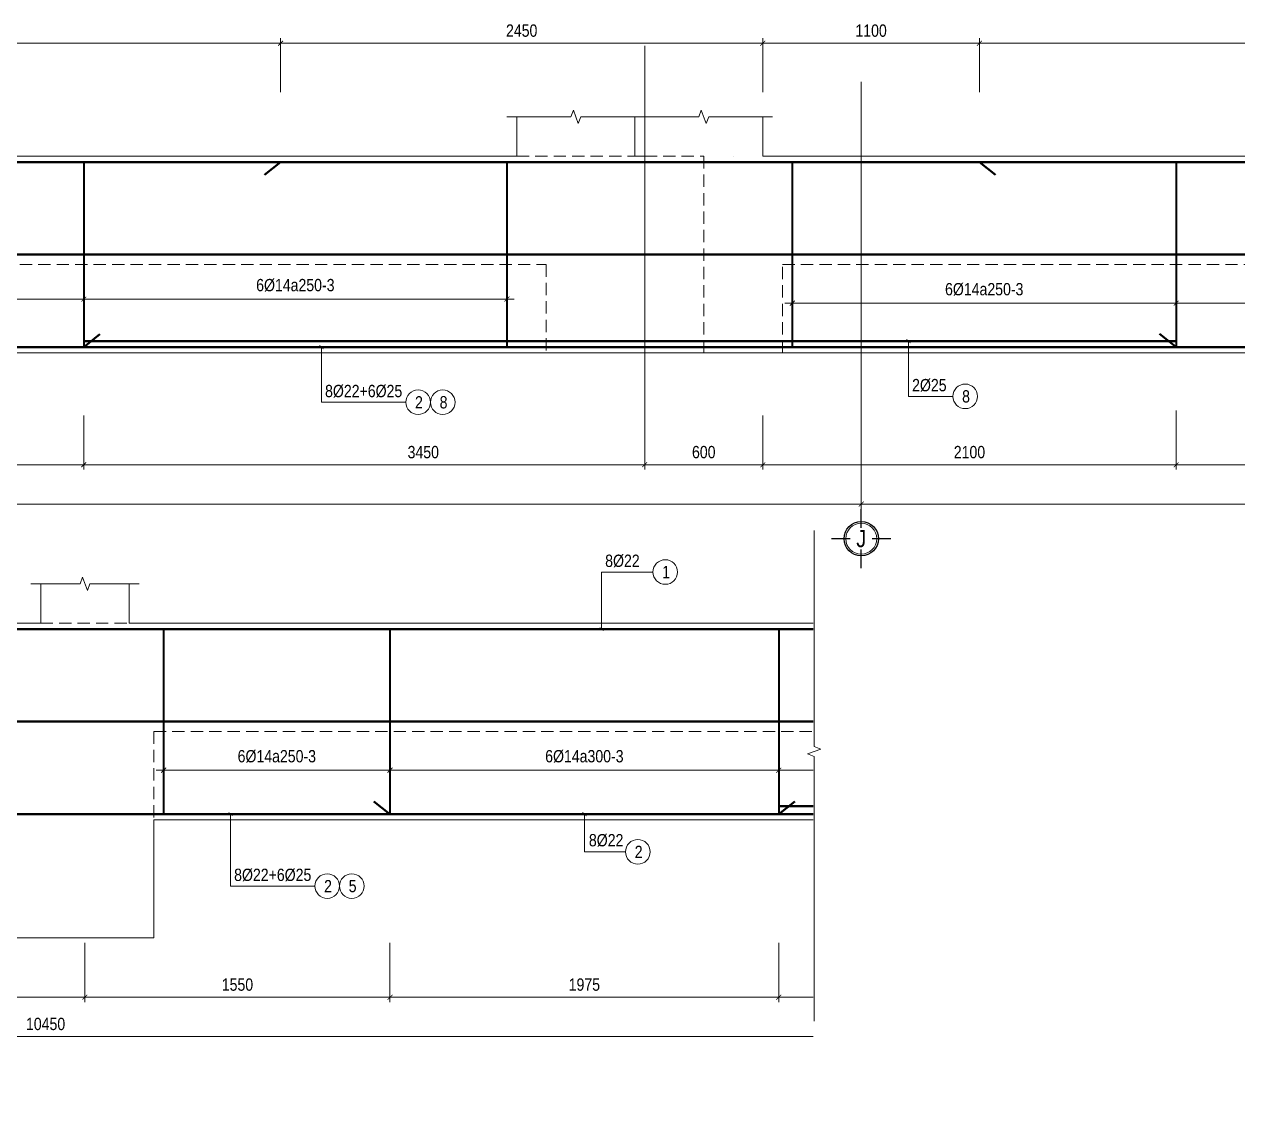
# Model space of a CAD drawing. Header units: millimetres. Extents: x 3014920 to 3563667, y -1638653 to -1356471.
# Drawn here: x 3199404 to 3205569, y -1594873 to -1589406 of the extents above; entities that cross this region are included whole.
import ezdxf
from ezdxf.enums import TextEntityAlignment as Align
from ezdxf.xclip import XClip

# ---------------------------------------------------------------- set-up
doc = ezdxf.new("R2010")
doc.units = ezdxf.units.MM
doc.header["$MEASUREMENT"] = 0
doc.header["$XCLIPFRAME"] = 0
doc.header["$PDMODE"] = 2
for name, pattern in [('6 TANG DIEN HINH 14-15$0$ACAD_ISO10W100', [18, 12, -3, 0, -3]), ('ACAD_ISO04W100', [30, 24, -3, 0, -3]), ('HIDDEN', [0.375, 0.25, -0.125])]:
    doc.linetypes.add(name, pattern=pattern)
doc.layers.get('0').update_dxf_attribs({"lineweight": 9})
doc.layers.get('Defpoints').update_dxf_attribs({"color": 10, "lineweight": 0})
for name, color, linetype, lineweight in [('2', 2, 'Continuous', 20), ('CDAI', 21, 'Continuous', 40), ('CTHEP', 50, 'Continuous', 50), ('DBAO', 90, 'Continuous', 13), ('DGIONG', 130, 'Continuous', 13), ('KTH', 154, 'Continuous', 9), ('Net khuat', 8, 'HIDDEN', 13), ('TEXT', 7, 'Continuous', 15), ('TRUC', 251, 'ACAD_ISO04W100', 9)]:
    doc.layers.add(name, color=color, linetype=linetype, lineweight=lineweight)
doc.layers.add('8', color=8, linetype='Continuous')
doc.styles.add('HELVECONDENSE', font='VHELVCN_0.TTF')
doc.styles.add('Star-HelCon', font='VHELVCN_0.TTF')
doc.styles.add('TTP-HelCon', font='VHELVCN_0.TTF')
doc.styles.add('VNI-HELVE-CONDENSE', font='VHELVCN_0.TTF')
doc.dimstyles.new('kc-25', dxfattribs={"dimtxt": 62.5, "dimasz": 20, "dimexe": 20, "dimexo": 50, "dimgap": 25, "dimtad": 3, "dimdec": 0, "dimzin": 0, "dimdsep": 46, "dimtxsty": 'VNI-HELVE-CONDENSE', "dimblk": 'DIM', "dimcen": 2.5, "dimclrd": 256, "dimclre": 154, "dimclrt": 7, "dimaunit": 1, "dimadec": 0, "dimazin": 0, "dimtfac": 1, "dimtdec": 0, "dimtix": 1, "dimtmove": 0, "dimatfit": 3, "dimldrblk": 'DOT', "dimfxl": 1, "dimtolj": 1, "dimtzin": 0, "dimarcsym": 0})
doc.dimstyles.new('TTP-25', dxfattribs={"dimscale": 25, "dimtxt": 2.5, "dimasz": 1, "dimexe": 1, "dimexo": 1, "dimgap": 0.09, "dimtad": 0, "dimdec": 4, "dimrnd": 1, "dimzin": 9, "dimdsep": 46, "dimtxsty": 'TTP-HelCon', "dimblk": 'ARCHTICK', "dimcen": 0.09, "dimdle": 1.5, "dimclrd": 256, "dimclre": 256, "dimclrt": 7, "dimadec": 0, "dimazin": 0, "dimtfac": 1, "dimtdec": 4, "dimtmove": 0, "dimatfit": 3, "dimldrblk": 'ARCHTICK', "dimfxl": 1, "dimtvp": 1, "dimtolj": 1, "dimtzin": 0, "dimarcsym": 0})

# ---------------------------------------------------------------- blocks, each defined once
blk = doc.blocks.new('_ArchTick')
at = {"color": 0, "linetype": 'ByBlock', "const_width": 0.15}
blk.add_lwpolyline([(-0.5, -0.5), (0.5, 0.5)], dxfattribs=at)
blk = doc.blocks.new('*D889')
at = {"layer": 'Defpoints', "color": 0, "transparency": 16777216}
for p in [(18725, 747.2), (16275, 473.2), (18725, 473.2)]:
    blk.add_point(p, dxfattribs=at)
at = {"layer": 'KTH', "lineweight": -2, "transparency": 16777216}
for p, q in [((16237.5, 747.2), (18762.5, 747.2)), ((16275, 498.2), (16275, 772.2)), ((18725, 498.2), (18725, 772.2))]:
    blk.add_line(p, q, dxfattribs=at)
at = {"layer": 'KTH', "lineweight": -2, "transparency": 16777216, "xscale": 25, "yscale": 25, "zscale": 25, "rotation": 180}
blk.add_blockref('_ArchTick', (16275, 747.2), dxfattribs=at)
at = {"layer": 'KTH', "lineweight": -2, "transparency": 16777216, "xscale": 25, "yscale": 25, "zscale": 25}
blk.add_blockref('_ArchTick', (18725, 747.2), dxfattribs=at)
at = {"layer": 'KTH', "color": 7, "transparency": 16777216, "insert": (17500, 811), "char_height": 62.5, "attachment_point": 5, "style": 'TTP-HelCon'}
blk.add_mtext('\\A1;2450', dxfattribs=at)
blk = doc.blocks.new('*D890')
at = {"layer": 'Defpoints', "color": 0, "transparency": 16777216}
for p in [(15275, -376.8), (17425, -376.8), (15275, -553.3)]:
    blk.add_point(p, dxfattribs=at)
at = {"layer": 'KTH', "lineweight": -2, "transparency": 16777216}
for p, q in [((15275, -401.8), (15275, -578.3)), ((17425, -401.8), (17425, -578.3)), ((17462.5, -553.3), (15237.5, -553.3))]:
    blk.add_line(p, q, dxfattribs=at)
at = {"layer": 'KTH', "lineweight": -2, "transparency": 16777216, "xscale": 25, "yscale": 25, "zscale": 25, "rotation": 180}
blk.add_blockref('_ArchTick', (15275, -553.3), dxfattribs=at)
at = {"layer": 'KTH', "lineweight": -2, "transparency": 16777216, "xscale": 25, "yscale": 25, "zscale": 25}
blk.add_blockref('_ArchTick', (17425, -553.3), dxfattribs=at)
at = {"layer": 'KTH', "color": 7, "transparency": 16777216, "insert": (16350, -483.3), "char_height": 62.5, "attachment_point": 5, "style": 'TTP-HelCon'}
blk.add_mtext('\\A1;6Þ14a250-3', dxfattribs=at)
blk = doc.blocks.new('*D891')
at = {"layer": 'Defpoints', "color": 0, "transparency": 16777216}
for p in [(15275, -1119.2), (18725, -1119.2), (15275, -1395.2)]:
    blk.add_point(p, dxfattribs=at)
at = {"layer": 'KTH', "lineweight": -2, "transparency": 16777216}
for p, q in [((15275, -1144.2), (15275, -1420.2)), ((18725, -1144.2), (18725, -1420.2)), ((18762.5, -1395.2), (15237.5, -1395.2))]:
    blk.add_line(p, q, dxfattribs=at)
at = {"layer": 'KTH', "lineweight": -2, "transparency": 16777216, "xscale": 25, "yscale": 25, "zscale": 25, "rotation": 180}
blk.add_blockref('_ArchTick', (15275, -1395.2), dxfattribs=at)
at = {"layer": 'KTH', "lineweight": -2, "transparency": 16777216, "xscale": 25, "yscale": 25, "zscale": 25}
blk.add_blockref('_ArchTick', (18725, -1395.2), dxfattribs=at)
at = {"layer": 'KTH', "color": 7, "transparency": 16777216, "insert": (17000, -1331.4), "char_height": 62.5, "attachment_point": 5, "style": 'TTP-HelCon'}
blk.add_mtext('\\A1;3450', dxfattribs=at)
blk = doc.blocks.new('*D894')
at = {"layer": 'Defpoints', "color": 0, "transparency": 16777216}
for p in [(12275, -376.8), (15275, -376.8), (15275, -553.3)]:
    blk.add_point(p, dxfattribs=at)
at = {"layer": 'KTH', "lineweight": -2, "transparency": 16777216}
for p, q in [((12275, -401.8), (12275, -578.3)), ((15275, -401.8), (15275, -578.3)), ((12237.5, -553.3), (15312.5, -553.3))]:
    blk.add_line(p, q, dxfattribs=at)
at = {"layer": 'KTH', "lineweight": -2, "transparency": 16777216, "xscale": 25, "yscale": 25, "zscale": 25, "rotation": 180}
blk.add_blockref('_ArchTick', (12275, -553.3), dxfattribs=at)
at = {"layer": 'KTH', "lineweight": -2, "transparency": 16777216, "xscale": 25, "yscale": 25, "zscale": 25}
blk.add_blockref('_ArchTick', (15275, -553.3), dxfattribs=at)
at = {"layer": 'KTH', "color": 7, "transparency": 16777216, "insert": (13775, -483.3), "char_height": 62.5, "attachment_point": 5, "style": 'TTP-HelCon'}
blk.add_mtext('\\A1;6Þ14a300-3', dxfattribs=at)
blk = doc.blocks.new('*D896')
at = {"layer": 'Defpoints', "color": 0, "transparency": 16777216}
for p in [(11275.5, 747.2), (11275.5, 473.2), (16275, 473.2)]:
    blk.add_point(p, dxfattribs=at)
at = {"layer": 'KTH', "lineweight": -2, "transparency": 16777216}
for p, q in [((16312.5, 747.2), (11238, 747.2)), ((11275.5, 498.2), (11275.5, 772.2)), ((16275, 498.2), (16275, 772.2))]:
    blk.add_line(p, q, dxfattribs=at)
at = {"layer": 'KTH', "lineweight": -2, "transparency": 16777216, "xscale": 25, "yscale": 25, "zscale": 25, "rotation": 180}
blk.add_blockref('_ArchTick', (11275.5, 747.2), dxfattribs=at)
at = {"layer": 'KTH', "lineweight": -2, "transparency": 16777216, "xscale": 25, "yscale": 25, "zscale": 25}
blk.add_blockref('_ArchTick', (16275, 747.2), dxfattribs=at)
at = {"layer": 'KTH', "color": 7, "transparency": 16777216, "insert": (13775.2, 811), "char_height": 62.5, "attachment_point": 5, "style": 'TTP-HelCon'}
blk.add_mtext('\\A1;5000', dxfattribs=at)
blk = doc.blocks.new('*D898')
at = {"layer": 'Defpoints', "color": 0, "transparency": 16777216}
for p in [(12275, -1170.2), (15275, -1170.2), (15275, -1395.2)]:
    blk.add_point(p, dxfattribs=at)
at = {"layer": 'KTH', "lineweight": -2, "transparency": 16777216}
for p, q in [((12275, -1195.2), (12275, -1420.2)), ((15275, -1195.2), (15275, -1420.2)), ((12237.5, -1395.2), (15312.5, -1395.2))]:
    blk.add_line(p, q, dxfattribs=at)
at = {"layer": 'KTH', "lineweight": -2, "transparency": 16777216, "xscale": 25, "yscale": 25, "zscale": 25, "rotation": 180}
blk.add_blockref('_ArchTick', (12275, -1395.2), dxfattribs=at)
at = {"layer": 'KTH', "lineweight": -2, "transparency": 16777216, "xscale": 25, "yscale": 25, "zscale": 25}
blk.add_blockref('_ArchTick', (15275, -1395.2), dxfattribs=at)
at = {"layer": 'KTH', "color": 7, "transparency": 16777216, "insert": (13775, -1331.4), "char_height": 62.5, "attachment_point": 5, "style": 'TTP-HelCon'}
blk.add_mtext('\\A1;3000', dxfattribs=at)
blk = doc.blocks.new('*D904')
at = {"layer": 'Defpoints', "color": 0, "transparency": 16777216}
for p in [(9725, -1170.2), (19225, -1170.2), (19225, -1595.2)]:
    blk.add_point(p, dxfattribs=at)
at = {"layer": 'KTH', "lineweight": -2, "transparency": 16777216}
for p, q in [((9725, -1195.2), (9725, -1620.2)), ((19225, -1195.2), (19225, -1620.2)), ((9687.5, -1595.2), (19262.5, -1595.2))]:
    blk.add_line(p, q, dxfattribs=at)
at = {"layer": 'KTH', "lineweight": -2, "transparency": 16777216, "xscale": 25, "yscale": 25, "zscale": 25, "rotation": 180}
blk.add_blockref('_ArchTick', (9725, -1595.2), dxfattribs=at)
at = {"layer": 'KTH', "lineweight": -2, "transparency": 16777216, "xscale": 25, "yscale": 25, "zscale": 25}
blk.add_blockref('_ArchTick', (19225, -1595.2), dxfattribs=at)
at = {"layer": 'KTH', "color": 7, "transparency": 16777216, "insert": (14475, -1531.3), "char_height": 62.5, "attachment_point": 5, "style": 'TTP-HelCon'}
blk.add_mtext('\\A1;9500', dxfattribs=at)
blk = doc.blocks.new('DIM')
h = blk.add_hatch(color=1)
h.paths.add_polyline_path([(0.49, 0.29, 1), (0.29, 0.49), (-0.19, 0), (0.19, 0)])
h.paths.add_polyline_path([(0.19, 0), (-0.19, 0), (-0.49, -0.29, 1), (-0.29, -0.49)])
at = {"color": 9}
for p, q in [((-0.19, 0), (-1.5, 0)), ((0.19, 0), (1.5, 0))]:
    blk.add_line(p, q, dxfattribs=at)
at = {"color": 1}
for p, q in [((-0.49, -0.29), (0.29, 0.49)), ((-0.29, -0.49), (0.49, 0.29)), ((-0.19, 0), (0.19, 0))]:
    blk.add_line(p, q, dxfattribs=at)
blk.add_arc((-0.39, -0.39), 0.138, 135, 315, dxfattribs=at)
blk = doc.blocks.new('*D871')
at = {"layer": 'Defpoints', "color": 0, "transparency": 16777216}
for p in [(19225, -1170.2), (25425, -1215.2), (19225, -1595.2)]:
    blk.add_point(p, dxfattribs=at)
at = {"layer": 'KTH', "lineweight": -2, "transparency": 16777216}
for p, q in [((19225, -1195.2), (19225, -1620.2)), ((25425, -1240.2), (25425, -1620.2)), ((25462.5, -1595.2), (19187.5, -1595.2))]:
    blk.add_line(p, q, dxfattribs=at)
at = {"layer": 'KTH', "lineweight": -2, "transparency": 16777216, "xscale": 25, "yscale": 25, "zscale": 25, "rotation": 180}
blk.add_blockref('_ArchTick', (19225, -1595.2), dxfattribs=at)
at = {"layer": 'KTH', "lineweight": -2, "transparency": 16777216, "xscale": 25, "yscale": 25, "zscale": 25}
blk.add_blockref('_ArchTick', (25425, -1595.2), dxfattribs=at)
at = {"layer": 'KTH', "color": 7, "transparency": 16777216, "insert": (22325, -1531.3), "char_height": 62.5, "attachment_point": 5, "style": 'TTP-HelCon'}
blk.add_mtext('\\A1;6200', dxfattribs=at)
blk = doc.blocks.new('*D872')
at = {"layer": 'Defpoints', "color": 0, "transparency": 16777216}
for p in [(18875, -376.8), (20825, -376.8), (20825, -574)]:
    blk.add_point(p, dxfattribs=at)
at = {"layer": 'KTH', "lineweight": -2, "transparency": 16777216}
for p, q in [((18875, -401.8), (18875, -599)), ((20825, -401.8), (20825, -599)), ((18837.5, -574), (20862.5, -574))]:
    blk.add_line(p, q, dxfattribs=at)
at = {"layer": 'KTH', "lineweight": -2, "transparency": 16777216, "xscale": 25, "yscale": 25, "zscale": 25, "rotation": 180}
blk.add_blockref('_ArchTick', (18875, -574), dxfattribs=at)
at = {"layer": 'KTH', "lineweight": -2, "transparency": 16777216, "xscale": 25, "yscale": 25, "zscale": 25}
blk.add_blockref('_ArchTick', (20825, -574), dxfattribs=at)
at = {"layer": 'KTH', "color": 7, "transparency": 16777216, "insert": (19850, -504), "char_height": 62.5, "attachment_point": 5, "style": 'TTP-HelCon'}
blk.add_mtext('\\A1;6Þ14a250-3', dxfattribs=at)
blk = doc.blocks.new('*D873')
at = {"layer": 'Defpoints', "color": 0, "transparency": 16777216}
for p in [(20825, -376.8), (23325, -376.8), (23325, -574)]:
    blk.add_point(p, dxfattribs=at)
at = {"layer": 'KTH', "lineweight": -2, "transparency": 16777216}
for p, q in [((20825, -401.8), (20825, -599)), ((23325, -401.8), (23325, -599)), ((20787.5, -574), (23362.5, -574))]:
    blk.add_line(p, q, dxfattribs=at)
at = {"layer": 'KTH', "lineweight": -2, "transparency": 16777216, "xscale": 25, "yscale": 25, "zscale": 25, "rotation": 180}
blk.add_blockref('_ArchTick', (20825, -574), dxfattribs=at)
at = {"layer": 'KTH', "lineweight": -2, "transparency": 16777216, "xscale": 25, "yscale": 25, "zscale": 25}
blk.add_blockref('_ArchTick', (23325, -574), dxfattribs=at)
at = {"layer": 'KTH', "color": 7, "transparency": 16777216, "insert": (22075, -504), "char_height": 62.5, "attachment_point": 5, "style": 'TTP-HelCon'}
blk.add_mtext('\\A1;6Þ14a300-3', dxfattribs=at)
blk = doc.blocks.new('*D874')
at = {"layer": 'Defpoints', "color": 0, "transparency": 16777216}
for p in [(18725, -1119.2), (20825, -1119.2), (18725, -1395.2)]:
    blk.add_point(p, dxfattribs=at)
at = {"layer": 'KTH', "lineweight": -2, "transparency": 16777216}
for p, q in [((18725, -1144.2), (18725, -1420.2)), ((20825, -1144.2), (20825, -1420.2)), ((20862.5, -1395.2), (18687.5, -1395.2))]:
    blk.add_line(p, q, dxfattribs=at)
at = {"layer": 'KTH', "lineweight": -2, "transparency": 16777216, "xscale": 25, "yscale": 25, "zscale": 25, "rotation": 180}
blk.add_blockref('_ArchTick', (18725, -1395.2), dxfattribs=at)
at = {"layer": 'KTH', "lineweight": -2, "transparency": 16777216, "xscale": 25, "yscale": 25, "zscale": 25}
blk.add_blockref('_ArchTick', (20825, -1395.2), dxfattribs=at)
at = {"layer": 'KTH', "color": 7, "transparency": 16777216, "insert": (19775, -1331.4), "char_height": 62.5, "attachment_point": 5, "style": 'TTP-HelCon'}
blk.add_mtext('\\A1;2100', dxfattribs=at)
blk = doc.blocks.new('dau truc')
blk.add_circle((0, 0), 180)
at = {"layer": '8'}
for p, q in [((0, 127), (0, 345)), ((-127, 0), (-345, 0)), ((0, -345), (0, -127)), ((345, 0), (127, 0))]:
    blk.add_line(p, q, dxfattribs=at)
blk.add_circle((0, 0), 200, dxfattribs=at)
at = {"layer": 'TEXT', "style": 'HELVECONDENSE'}
blk.add_attdef('A', text='', height=233, dxfattribs=at).set_placement((0, 0), align=Align.MIDDLE)
blk = doc.blocks.new('*D875')
at = {"layer": 'Defpoints', "color": 0, "transparency": 16777216}
for p in [(18125, -1119.2), (18725, -1119.2), (18725, -1395.2)]:
    blk.add_point(p, dxfattribs=at)
at = {"layer": 'KTH', "lineweight": -2, "transparency": 16777216}
for p, q in [((18125, -1144.2), (18125, -1420.2)), ((18725, -1144.2), (18725, -1420.2)), ((18087.5, -1395.2), (18762.5, -1395.2))]:
    blk.add_line(p, q, dxfattribs=at)
at = {"layer": 'KTH', "lineweight": -2, "transparency": 16777216, "xscale": 25, "yscale": 25, "zscale": 25, "rotation": 180}
blk.add_blockref('_ArchTick', (18125, -1395.2), dxfattribs=at)
at = {"layer": 'KTH', "lineweight": -2, "transparency": 16777216, "xscale": 25, "yscale": 25, "zscale": 25}
blk.add_blockref('_ArchTick', (18725, -1395.2), dxfattribs=at)
at = {"layer": 'KTH', "color": 7, "transparency": 16777216, "insert": (18425, -1331.4), "char_height": 62.5, "attachment_point": 5, "style": 'TTP-HelCon'}
blk.add_mtext('\\A1;600', dxfattribs=at)
blk = doc.blocks.new('*D877')
at = {"layer": 'Defpoints', "color": 0, "transparency": 16777216}
for p in [(20825, -1094.2), (23325, -1094.2), (23325, -1395.2)]:
    blk.add_point(p, dxfattribs=at)
at = {"layer": 'KTH', "lineweight": -2, "transparency": 16777216}
for p, q in [((20825, -1119.2), (20825, -1420.2)), ((23325, -1119.2), (23325, -1420.2)), ((20787.5, -1395.2), (23362.5, -1395.2))]:
    blk.add_line(p, q, dxfattribs=at)
at = {"layer": 'KTH', "lineweight": -2, "transparency": 16777216, "xscale": 25, "yscale": 25, "zscale": 25, "rotation": 180}
blk.add_blockref('_ArchTick', (20825, -1395.2), dxfattribs=at)
at = {"layer": 'KTH', "lineweight": -2, "transparency": 16777216, "xscale": 25, "yscale": 25, "zscale": 25}
blk.add_blockref('_ArchTick', (23325, -1395.2), dxfattribs=at)
at = {"layer": 'KTH', "color": 7, "transparency": 16777216, "insert": (22075, -1331.4), "char_height": 62.5, "attachment_point": 5, "style": 'TTP-HelCon'}
blk.add_mtext('\\A1;2500', dxfattribs=at)
blk = doc.blocks.new('*D879')
at = {"layer": 'Defpoints', "color": 0, "transparency": 16777216}
for p in [(18725, 747.2), (18725, 473.2), (19825.5, 473.2)]:
    blk.add_point(p, dxfattribs=at)
at = {"layer": 'KTH', "lineweight": -2, "transparency": 16777216}
for p, q in [((19863, 747.2), (18687.5, 747.2)), ((18725, 498.2), (18725, 772.2)), ((19825.5, 498.2), (19825.5, 772.2))]:
    blk.add_line(p, q, dxfattribs=at)
at = {"layer": 'KTH', "lineweight": -2, "transparency": 16777216, "xscale": 25, "yscale": 25, "zscale": 25, "rotation": 180}
blk.add_blockref('_ArchTick', (18725, 747.2), dxfattribs=at)
at = {"layer": 'KTH', "lineweight": -2, "transparency": 16777216, "xscale": 25, "yscale": 25, "zscale": 25}
blk.add_blockref('_ArchTick', (19825.5, 747.2), dxfattribs=at)
at = {"layer": 'KTH', "color": 7, "transparency": 16777216, "insert": (19275.2, 811), "char_height": 62.5, "attachment_point": 5, "style": 'TTP-HelCon'}
blk.add_mtext('\\A1;1100', dxfattribs=at)
blk = doc.blocks.new('*D870')
at = {"layer": 'Defpoints', "color": 0, "transparency": 16777216}
for p in [(24325, 747.2), (19825.5, 473.2), (24325, 473.2)]:
    blk.add_point(p, dxfattribs=at)
at = {"layer": 'KTH', "lineweight": -2, "transparency": 16777216}
for p, q in [((19788, 747.2), (24362.5, 747.2)), ((19825.5, 498.2), (19825.5, 772.2)), ((24325, 498.2), (24325, 772.2))]:
    blk.add_line(p, q, dxfattribs=at)
at = {"layer": 'KTH', "lineweight": -2, "transparency": 16777216, "xscale": 25, "yscale": 25, "zscale": 25, "rotation": 180}
blk.add_blockref('_ArchTick', (19825.5, 747.2), dxfattribs=at)
at = {"layer": 'KTH', "lineweight": -2, "transparency": 16777216, "xscale": 25, "yscale": 25, "zscale": 25}
blk.add_blockref('_ArchTick', (24325, 747.2), dxfattribs=at)
at = {"layer": 'KTH', "color": 7, "transparency": 16777216, "insert": (22075.2, 811), "char_height": 62.5, "attachment_point": 5, "style": 'TTP-HelCon'}
blk.add_mtext('\\A1;4500', dxfattribs=at)
blk = doc.blocks.new('*D911')
at = {"layer": 'Defpoints', "color": 0, "transparency": 16777216}
for p in [(7424.4, -1600), (17874.4, -1600), (7424.4, -2101)]:
    blk.add_point(p, dxfattribs=at)
at = {"layer": 'KTH', "lineweight": -2, "transparency": 16777216}
for p, q in [((7424.4, -1625), (7424.4, -2126)), ((17874.4, -1625), (17874.4, -2126)), ((17911.9, -2101), (7386.9, -2101))]:
    blk.add_line(p, q, dxfattribs=at)
at = {"layer": 'KTH', "lineweight": -2, "transparency": 16777216, "xscale": 25, "yscale": 25, "zscale": 25, "rotation": 180}
blk.add_blockref('_ArchTick', (7424.4, -2101), dxfattribs=at)
at = {"layer": 'KTH', "lineweight": -2, "transparency": 16777216, "xscale": 25, "yscale": 25, "zscale": 25}
blk.add_blockref('_ArchTick', (17874.4, -2101), dxfattribs=at)
at = {"layer": 'KTH', "color": 7, "transparency": 16777216, "insert": (12649.4, -2037.2), "char_height": 62.5, "attachment_point": 5, "style": 'TTP-HelCon'}
blk.add_mtext('\\A1;10450', dxfattribs=at)
blk = doc.blocks.new('*D912')
at = {"layer": 'Defpoints', "color": 0, "transparency": 16777216}
for p in [(12849.2, -1600), (14399.2, -1600), (14399.2, -1901)]:
    blk.add_point(p, dxfattribs=at)
at = {"layer": 'KTH', "lineweight": -2, "transparency": 16777216}
for p, q in [((12849.2, -1625), (12849.2, -1926)), ((14399.2, -1625), (14399.2, -1926)), ((12811.7, -1901), (14436.7, -1901))]:
    blk.add_line(p, q, dxfattribs=at)
at = {"layer": 'KTH', "lineweight": -2, "transparency": 16777216, "xscale": 25, "yscale": 25, "zscale": 25, "rotation": 180}
blk.add_blockref('_ArchTick', (12849.2, -1901), dxfattribs=at)
at = {"layer": 'KTH', "lineweight": -2, "transparency": 16777216, "xscale": 25, "yscale": 25, "zscale": 25}
blk.add_blockref('_ArchTick', (14399.2, -1901), dxfattribs=at)
at = {"layer": 'KTH', "color": 7, "transparency": 16777216, "insert": (13624.2, -1837.2), "char_height": 62.5, "attachment_point": 5, "style": 'TTP-HelCon'}
blk.add_mtext('\\A1;1550', dxfattribs=at)
blk = doc.blocks.new('*D916')
at = {"layer": 'Defpoints', "color": 0, "transparency": 16777216}
for p in [(13249.2, -550), (14399.2, -550), (13249.2, -747.1)]:
    blk.add_point(p, dxfattribs=at)
at = {"layer": 'KTH', "lineweight": -2, "transparency": 16777216}
for p, q in [((13249.2, -575), (13249.2, -772.1)), ((14399.2, -575), (14399.2, -772.1)), ((14436.7, -747.1), (13211.7, -747.1))]:
    blk.add_line(p, q, dxfattribs=at)
at = {"layer": 'KTH', "lineweight": -2, "transparency": 16777216, "xscale": 25, "yscale": 25, "zscale": 25, "rotation": 180}
blk.add_blockref('_ArchTick', (13249.2, -747.1), dxfattribs=at)
at = {"layer": 'KTH', "lineweight": -2, "transparency": 16777216, "xscale": 25, "yscale": 25, "zscale": 25}
blk.add_blockref('_ArchTick', (14399.2, -747.1), dxfattribs=at)
at = {"layer": 'KTH', "color": 7, "transparency": 16777216, "insert": (13824.2, -677.2), "char_height": 62.5, "attachment_point": 5, "style": 'TTP-HelCon'}
blk.add_mtext('\\A1;6Þ14a250-3', dxfattribs=at)
blk = doc.blocks.new('*D930')
at = {"layer": 'Defpoints', "color": 0, "transparency": 16777216}
for p in [(11299.2, -1600), (12849.2, -1600), (11299.2, -1901)]:
    blk.add_point(p, dxfattribs=at)
at = {"layer": 'KTH', "lineweight": -2, "transparency": 16777216}
for p, q in [((11299.2, -1625), (11299.2, -1926)), ((12849.2, -1625), (12849.2, -1926)), ((12886.7, -1901), (11261.7, -1901))]:
    blk.add_line(p, q, dxfattribs=at)
at = {"layer": 'KTH', "lineweight": -2, "transparency": 16777216, "xscale": 25, "yscale": 25, "zscale": 25, "rotation": 180}
blk.add_blockref('_ArchTick', (11299.2, -1901), dxfattribs=at)
at = {"layer": 'KTH', "lineweight": -2, "transparency": 16777216, "xscale": 25, "yscale": 25, "zscale": 25}
blk.add_blockref('_ArchTick', (12849.2, -1901), dxfattribs=at)
at = {"layer": 'KTH', "color": 7, "transparency": 16777216, "insert": (12074.2, -1837.2), "char_height": 62.5, "attachment_point": 5, "style": 'TTP-HelCon'}
blk.add_mtext('\\A1;1550', dxfattribs=at)
blk = doc.blocks.new('*D932')
at = {"layer": 'Defpoints', "color": 0, "transparency": 16777216}
for p in [(14399.2, -550), (16374.4, -550), (16374.4, -747.1)]:
    blk.add_point(p, dxfattribs=at)
at = {"layer": 'KTH', "lineweight": -2, "transparency": 16777216}
for p, q in [((14399.2, -575), (14399.2, -772.1)), ((16374.4, -575), (16374.4, -772.1)), ((14361.7, -747.1), (16411.9, -747.1))]:
    blk.add_line(p, q, dxfattribs=at)
at = {"layer": 'KTH', "lineweight": -2, "transparency": 16777216, "xscale": 25, "yscale": 25, "zscale": 25, "rotation": 180}
blk.add_blockref('_ArchTick', (14399.2, -747.1), dxfattribs=at)
at = {"layer": 'KTH', "lineweight": -2, "transparency": 16777216, "xscale": 25, "yscale": 25, "zscale": 25}
blk.add_blockref('_ArchTick', (16374.4, -747.1), dxfattribs=at)
at = {"layer": 'KTH', "color": 7, "transparency": 16777216, "insert": (15386.8, -677.2), "char_height": 62.5, "attachment_point": 5, "style": 'TTP-HelCon'}
blk.add_mtext('\\A1;6Þ14a300-3', dxfattribs=at)
blk = doc.blocks.new('*D933')
at = {"layer": 'Defpoints', "color": 0, "transparency": 16777216}
for p in [(16374.4, -550), (17524.4, -550), (17524.4, -747.1)]:
    blk.add_point(p, dxfattribs=at)
at = {"layer": 'KTH', "lineweight": -2, "transparency": 16777216}
for p, q in [((16374.4, -575), (16374.4, -772.1)), ((17524.4, -575), (17524.4, -772.1)), ((16336.9, -747.1), (17561.9, -747.1))]:
    blk.add_line(p, q, dxfattribs=at)
at = {"layer": 'KTH', "lineweight": -2, "transparency": 16777216, "xscale": 25, "yscale": 25, "zscale": 25, "rotation": 180}
blk.add_blockref('_ArchTick', (16374.4, -747.1), dxfattribs=at)
at = {"layer": 'KTH', "lineweight": -2, "transparency": 16777216, "xscale": 25, "yscale": 25, "zscale": 25}
blk.add_blockref('_ArchTick', (17524.4, -747.1), dxfattribs=at)
at = {"layer": 'KTH', "color": 7, "transparency": 16777216, "insert": (16949.4, -677.2), "char_height": 62.5, "attachment_point": 5, "style": 'TTP-HelCon'}
blk.add_mtext('\\A1;6Þ14a250-3', dxfattribs=at)
blk = doc.blocks.new('*D909')
at = {"layer": 'Defpoints', "color": 0, "transparency": 16777216}
for p in [(14399.2, -1600), (16374.4, -1600), (14399.2, -1901)]:
    blk.add_point(p, dxfattribs=at)
at = {"layer": 'KTH', "lineweight": -2, "transparency": 16777216}
for p, q in [((14399.2, -1625), (14399.2, -1926)), ((16374.4, -1625), (16374.4, -1926)), ((16411.9, -1901), (14361.7, -1901))]:
    blk.add_line(p, q, dxfattribs=at)
at = {"layer": 'KTH', "lineweight": -2, "transparency": 16777216, "xscale": 25, "yscale": 25, "zscale": 25, "rotation": 180}
blk.add_blockref('_ArchTick', (14399.2, -1901), dxfattribs=at)
at = {"layer": 'KTH', "lineweight": -2, "transparency": 16777216, "xscale": 25, "yscale": 25, "zscale": 25}
blk.add_blockref('_ArchTick', (16374.4, -1901), dxfattribs=at)
at = {"layer": 'KTH', "color": 7, "transparency": 16777216, "insert": (15386.8, -1837.2), "char_height": 62.5, "attachment_point": 5, "style": 'TTP-HelCon'}
blk.add_mtext('\\A1;1975', dxfattribs=at)
blk = doc.blocks.new('*D910')
at = {"layer": 'Defpoints', "color": 0, "transparency": 16777216}
for p in [(16374.4, -1600), (17874.4, -1600), (16374.4, -1901)]:
    blk.add_point(p, dxfattribs=at)
at = {"layer": 'KTH', "lineweight": -2, "transparency": 16777216}
for p, q in [((16374.4, -1625), (16374.4, -1926)), ((17874.4, -1625), (17874.4, -1926)), ((17911.9, -1901), (16336.9, -1901))]:
    blk.add_line(p, q, dxfattribs=at)
at = {"layer": 'KTH', "lineweight": -2, "transparency": 16777216, "xscale": 25, "yscale": 25, "zscale": 25, "rotation": 180}
blk.add_blockref('_ArchTick', (16374.4, -1901), dxfattribs=at)
at = {"layer": 'KTH', "lineweight": -2, "transparency": 16777216, "xscale": 25, "yscale": 25, "zscale": 25}
blk.add_blockref('_ArchTick', (17874.4, -1901), dxfattribs=at)
at = {"layer": 'KTH', "color": 7, "transparency": 16777216, "insert": (17124.4, -1837.2), "char_height": 62.5, "attachment_point": 5, "style": 'TTP-HelCon'}
blk.add_mtext('\\A1;1500', dxfattribs=at)
blk = doc.blocks.new('2X-13')
at = {"layer": 'CTHEP'}
blk.add_line((33575.39119, 475), (290.43806, 475), dxfattribs=at)
for points in [[(290.43806, 745.00141), (290.43806, 945), (34222.38412, 945)], [(290.43806, 5), (34210.68418, 5)]]:
    blk.add_lwpolyline(points, dxfattribs=at)
at = {"layer": 'DBAO', "linetype": 'Continuous', "flags": 128}
blk.add_lwpolyline([(260.43806, 1175), (260.43806, -25), (32960.44001, -25), (32960.44001, -925)], dxfattribs=at)
at = {"layer": 'Net khuat', "ltscale": 250}
blk.add_line((560.44298, 425), (32960.44001, 425), dxfattribs=at)
blk = doc.blocks.new('2X-14')
at = {"layer": 'CDAI'}
for points in [[(15274.99413, 143.17016), (15274.99413, -796.82984)], [(17424.99413, 143.17016), (17424.99413, -796.82984)]]:
    blk.add_lwpolyline(points, dxfattribs=at)
at = {"layer": 'CDAI', "elevation": 0}
for points in [[(18875.00165, 143.17017), (18875.00165, -796.82983)], [(20825.00165, 143.17017), (20825.00165, -796.82983)], [(20825.00165, 143.17017), (20825.00165, -796.82983)]]:
    blk.add_lwpolyline(points, dxfattribs=at)
at = {"layer": 'CTHEP'}
for p, q in [((-245.00002, 143.17017), (18325.00164, 143.17017)), ((16193.56824, 78.64467), (16274.99413, 143.17016)), ((19906.90233, 78.64467), (19825.47643, 143.17016)), ((18149.5434, -326.82983), (24.99248, -326.82983)), ((26075.77689, -326.82983), (18149.5434, -326.82983)), ((15356.42002, -732.30433), (15274.99413, -796.82983)), ((20822.45986, -794.8156), (20741.03397, -730.2901))]:
    blk.add_line(p, q, dxfattribs=at)
at = {"layer": 'CTHEP', "elevation": 0}
for points in [[(18325.00164, 143.17017), (26094.99675, 143.17017), (26094.99675, -56.40686)], [(18154.5434, -796.82983), (26094.99675, -796.82983), (26094.99675, -196.82983)]]:
    blk.add_lwpolyline(points, dxfattribs=at)
at = {"layer": 'CTHEP'}
for points in [[(-245.00002, -796.82983), (18375.00002, -796.82983)], [(15274.99413, -766.82983), (20825.00165, -766.82983)]]:
    blk.add_lwpolyline(points, dxfattribs=at)
at = {"layer": 'DBAO', "linetype": 'Continuous'}
for p, q in [((17475.00163, 373.17017), (17475.00163, 173.17017)), ((18075.00913, 373.17017), (18075.00913, 173.17017)), ((18125.00162, 373.17017), (18125.00162, 173.17017)), ((18725.00912, 373.17017), (18725.00912, 173.17017)), ((9975.00163, 173.17017), (17474.99413, 173.17017)), ((18075.00163, 173.17017), (18124.99412, 173.17017))]:
    blk.add_line(p, q, dxfattribs=at)
at = {"layer": 'DBAO', "linetype": 'Continuous', "flags": 128}
blk.add_lwpolyline([(18725.00162, -826.82983), (-275.00002, -826.82983), (-275.00002, 173.17017)], dxfattribs=at)
at = {"layer": 'DBAO', "elevation": 0}
for points in [[(25424.99675, -826.82983), (25424.99675, -1426.82983), (26124.99675, -1426.82983), (26124.99675, 173.17017), (18725.00162, 173.17017)], [(18125.00164, -826.82983), (18125.00164, -826.82983), (18825.00164, -826.82983), (18825.00164, -826.82983)]]:
    blk.add_lwpolyline(points, dxfattribs=at)
at = {"layer": 'DBAO', "linetype": 'Continuous', "elevation": 0, "flags": 128}
blk.add_lwpolyline([(25424.99675, -826.82983), (18825.00164, -826.82983)], dxfattribs=at)
at = {"layer": 'DGIONG', "linetype": 'Continuous', "flags": 128}
for points in [[(18125.00913, 373.17017), (17800.00163, 373.17017), (17787.50163, 338.8267), (17762.50163, 407.51363), (17750.00163, 373.17017), (17424.99413, 373.17017)], [(18775.00912, 373.17017), (18450.00162, 373.17017), (18437.50162, 338.8267), (18412.50162, 407.51363), (18400.00162, 373.17017), (18074.99412, 373.17017)]]:
    blk.add_lwpolyline(points, dxfattribs=at)
at = {"layer": 'DGIONG'}
for centre in [(19753.36429, -1047.58566), (16973.8544, -1077.58567), (17098.8544, -1077.58567)]:
    blk.add_circle(centre, 62.5, dxfattribs=at)
at = {"layer": 'Net khuat', "ltscale": 250}
for p, q in [((17474.99413, 173.17017), (17475.00163, 173.17017)), ((17475.00163, 173.17017), (18075.00913, 173.17017)), ((18075.00163, 173.17017), (18075.00913, 173.17017)), ((18124.99412, 173.17017), (18125.00162, 173.17017)), ((18125.00162, 173.17017), (18425.00537, 173.17017)), ((18425.00537, 173.17017), (18425.00001, -826.82983)), ((18575.00164, 173.17017), (18575.00915, 173.17017)), ((18725.00162, 173.17017), (18725.00912, 173.17017)), ((10075.00162, -376.81668), (17625.00001, -376.82837)), ((17625.00001, -376.82837), (17625.00001, -826.82983)), ((18825.00165, -826.82983), (18825.00165, -376.82983)), ((18825.00165, -376.82983), (25424.99675, -376.82983))]:
    blk.add_line(p, q, dxfattribs=at)
at = {"layer": 'TRUC', "linetype": '6 TANG DIEN HINH 14-15$0$ACAD_ISO10W100', "ltscale": 1250, "elevation": 0}
blk.add_lwpolyline([(18125.00164, 733.67017), (18125.00164, -1315.82983)], dxfattribs=at)
at = {"layer": 'TRUC', "linetype": '6 TANG DIEN HINH 14-15$0$ACAD_ISO10W100', "ltscale": 1250}
blk.add_lwpolyline([(19225.00162, 551.44109), (19225.00162, -1642.7945)], dxfattribs=at)
at = {"layer": '2', "ltscale": 300}
ref = blk.add_blockref('dau truc', (19225.00162, -1771.0176), dxfattribs=dict(at, xscale=0.4367131295148283, yscale=0.4367131295148283, zscale=0.4367131295148283))
ref.add_attrib('A', 'J', dxfattribs={"layer": 'TEXT', "height": 87.5, "style": 'HELVECONDENSE'}).set_placement((19225.00162, -1771.0176), align=Align.MIDDLE)
at = {"layer": 'TEXT', "style": 'TTP-HelCon'}
for s, p in [('2Þ25', (19483.46961, -1021.73272, 0)), ('8Þ22+6Þ25', (16501.04653, -1051.73272, 0))]:
    blk.add_text(s, height=62.5, dxfattribs=at).set_placement(p)
at = {"layer": 'TEXT', "style": 'Star-HelCon'}
for s, p in [('2', (16978.02107, -1077.58567)), ('8', (17103.02107, -1077.58567)), ('8', (19757.53096, -1047.58566))]:
    blk.add_text(s, height=62.5, dxfattribs=at).set_placement(p, align=Align.MIDDLE)
at = {"layer": 'KTH'}
for base, p1, p2, picture, middle in [((11275.47641, 747.17477), (16274.99413, 473.17017), (11275.47641, 473.17017), '*D896', (13775.23527, 811.00811)), ((18725.00912, 747.17477), (19825.47643, 473.17017), (18725.00912, 473.17017), '*D879', (19275.24278, 811.00811)), ((24324.9997, 747.17477), (19825.47643, 473.17017), (24324.9997, 473.17017), '*D870', (22075.23807, 811.00811)), ((23324.99675, -1395.19733), (20825.00165, -1094.15307), (23324.99675, -1094.15307), '*D877', (22074.9992, -1331.364)), ((15274.994129, -1395.19733), (12274.999976, -1170.19733), (15274.994129, -1170.19733), '*D898', (13774.997052, -1331.363996)), ((15274.99413, -1395.19733), (18725.00162, -1119.15307), (15274.99413, -1119.15307), '*D891', (16999.99788, -1331.364)), ((18725.00162, -1395.19733), (18125.00164, -1119.15307), (18725.00162, -1119.15307), '*D875', (18425.00163, -1331.364)), ((19225.00162, -1595.15307), (25424.99675, -1215.22287), (19225.00162, -1170.19733), '*D871', (22324.99919, -1531.31974))]:
    dim = blk.add_linear_dim(base=base, p1=p1, p2=p2, dimstyle='TTP-25', override={"dimtmove": 1}, dxfattribs=at)
    dim.commit()
    dim.dimension.update_dxf_attribs({"geometry": picture, "text_midpoint": middle})
for base, p1, p2, picture, middle in [((18725.00912, 747.17477), (16274.99413, 473.17017), (18725.00912, 473.17017), '*D889', (17500.00163, 811.00811)), ((19225.00162, -1595.15307), (9725.00162, -1170.19733), (19225.00162, -1170.19733), '*D904', (14475.00162, -1531.31974)), ((18725.00162, -1395.19733), (20825.00165, -1119.15307), (18725.00162, -1119.15307), '*D874', (19775.00164, -1331.364))]:
    dim = blk.add_linear_dim(base=base, p1=p1, p2=p2, angle=180, dimstyle='TTP-25', override={"dimtmove": 1}, dxfattribs=at)
    dim.commit()
    dim.dimension.update_dxf_attribs({"geometry": picture, "text_midpoint": middle})
for base, p1, p2, text, picture, middle in [((15274.99413, -553.2615), (12274.99998, -376.81668), (15274.99413, -376.81668), '6Þ14a300-3', '*D894', (13774.99705, -483.34483)), ((20825.00165, -573.9665), (18875.00165, -376.82983), (20825.00165, -376.82983), '6Þ14a250-3', '*D872', (19850.00165, -504.04984)), ((23324.99675, -573.9665), (20825.00165, -376.82983), (23324.99675, -376.82983), '6Þ14a300-3', '*D873', (22074.9992, -504.04984))]:
    dim = blk.add_linear_dim(base=base, p1=p1, p2=p2, text=text, dimstyle='TTP-25', override={"dimtmove": 1}, dxfattribs=at)
    dim.commit()
    dim.dimension.update_dxf_attribs({"geometry": picture, "text_midpoint": middle})
dim = blk.add_linear_dim(base=(15274.99413, -553.2615), p1=(17424.99413, -376.81668), p2=(15274.99413, -376.81668), angle=180, text='6Þ14a250-3', dimstyle='TTP-25', override={"dimtmove": 1}, dxfattribs=at)
dim.commit()
dim.dimension.update_dxf_attribs({"geometry": '*D890', "text_midpoint": (16349.99413, -483.34483)})
at = {"layer": 'DGIONG'}
for points in [[(16482.53461, -796.82983), (16482.5345, -1077.58567), (16911.3544, -1077.58567)], [(19464.95769, -766.82983), (19464.95758, -1047.58566), (19690.86429, -1047.58566)]]:
    blk.add_leader(points, dimstyle='kc-25', override={"dimtad": 0, "dimldrblk": 'ArchTick', "dimfxl": 100, "dimarcsym": 1}, dxfattribs=at)
blk = doc.blocks.new('2X-15')
at = {"layer": 'CDAI'}
for points in [[(13249.23169, -30), (13249.23169, -970)], [(14399.23169, -30), (14399.23169, -970)], [(16374.43244, -30), (16374.43244, -970)]]:
    blk.add_lwpolyline(points, dxfattribs=at)
at = {"layer": 'CTHEP'}
for p, q in [((36594.43122, -500), (7254.43496, -500.09045)), ((14317.80579, -905.4745), (14399.23169, -970)), ((16455.85833, -905.4745), (16374.43244, -970))]:
    blk.add_line(p, q, dxfattribs=at)
for points in [[(7254.43412, -230.34896), (7254.43317, -30), (36594.43122, -30), (36594.43122, -230)], [(7254.43456, -370.14257), (7254.43642, -970), (36594.43122, -970), (36594.43122, -370)], [(16374.43244, -930), (20574.43244, -930)]]:
    blk.add_lwpolyline(points, dxfattribs=at)
at = {"layer": 'DBAO', "linetype": 'Continuous'}
for p, q in [((12624.43806, 200), (12624.43806, 0)), ((13074.43056, 200), (13074.43056, 0)), ((7874.42567, 0), (12624.43317, 0)), ((13074.42567, 0), (17674.44067, 0))]:
    blk.add_line(p, q, dxfattribs=at)
at = {"layer": 'DBAO'}
blk.add_lwpolyline([(12499.23169, -1000), (12499.23169, -1600), (13199.23168, -1600), (13199.23168, -1000)], dxfattribs=at)
at = {"layer": 'DBAO', "linetype": 'Continuous', "flags": 128}
blk.add_lwpolyline([(17574.43244, -1000), (13199.23168, -1000)], dxfattribs=at)
at = {"layer": 'DGIONG', "linetype": 'Continuous', "flags": 128}
blk.add_lwpolyline([(13124.43056, 200), (12874.42681, 200), (12861.92681, 165.65653), (12836.92681, 234.34347), (12824.42681, 200), (12574.42306, 200)], dxfattribs=at)
at = {"layer": 'DGIONG'}
for centre in [(15797.73942, 260.04133), (15658.3321, -1162.04426), (14080.23009, -1336.15184), (14205.23009, -1336.15184)]:
    blk.add_circle(centre, 62.5, dxfattribs=at)
at = {"layer": 'Net khuat', "ltscale": 250}
for p, q in [((12624.43317, 0), (13074.42567, 0)), ((13099.42232, 0), (13099.42982, 0)), ((13199.23169, -550), (17574.43244, -550)), ((13199.23169, -550), (13199.23169, -1000))]:
    blk.add_line(p, q, dxfattribs=at)
at = {"layer": 'TEXT', "style": 'TTP-HelCon'}
for s, p in [('8Þ22', (15492.59397, 285.89428, 0)), ('8Þ22', (15409.84387, -1134.1472, 0)), ('8Þ22+6Þ25', (13607.42221, -1310.29889, 0))]:
    blk.add_text(s, height=62.5, dxfattribs=at).set_placement(p)
at = {"layer": 'TEXT', "style": 'Star-HelCon'}
for s, p in [('1', (15801.90608, 260.04133)), ('2', (15662.49877, -1162.04426)), ('2', (14084.39676, -1336.15184)), ('5', (14209.39676, -1336.15184))]:
    blk.add_text(s, height=62.5, dxfattribs=at).set_placement(p, align=Align.MIDDLE)
at = {"layer": 'KTH'}
dim = blk.add_linear_dim(base=(13249.23169, -747.13667), p1=(14399.23169, -550), p2=(13249.23169, -550), angle=180, text='6Þ14a250-3', dimstyle='TTP-25', override={"dimtmove": 1}, dxfattribs=at)
dim.commit()
dim.dimension.update_dxf_attribs({"geometry": '*D916', "text_midpoint": (13824.23169, -677.22)})
for base, p1, p2, text, picture, middle in [((16374.43244, -747.13667), (14399.23169, -550), (16374.43244, -550), '6Þ14a300-3', '*D932', (15386.83206, -677.22)), ((17524.43244, -747.13667), (16374.43244, -550), (17524.43244, -550), '6Þ14a250-3', '*D933', (16949.43244, -677.22))]:
    dim = blk.add_linear_dim(base=base, p1=p1, p2=p2, text=text, dimstyle='TTP-25', override={"dimtmove": 1}, dxfattribs=at)
    dim.commit()
    dim.dimension.update_dxf_attribs({"geometry": picture, "text_midpoint": middle})
for base, p1, p2, picture, middle in [((7424.43317, -2101), (17874.43317, -1600), (7424.43317, -1600), '*D911', (12649.43317, -2037.16667)), ((14399.23169, -1901.04426), (12849.23168, -1600), (14399.23169, -1600), '*D912', (13624.23168, -1837.21093))]:
    dim = blk.add_linear_dim(base=base, p1=p1, p2=p2, dimstyle='TTP-25', override={"dimtmove": 1}, dxfattribs=at)
    dim.commit()
    dim.dimension.update_dxf_attribs({"geometry": picture, "text_midpoint": middle})
for base, p1, p2, picture, middle in [((11299.23169, -1901.04426), (12849.23168, -1600), (11299.23169, -1600), '*D930', (12074.23169, -1837.21093)), ((14399.2316860519, -1901.0442611733), (16374.4324353142, -1599.9999999821), (14399.2316860519, -1599.9999999865), '*D909', (15386.832060683, -1837.21092784)), ((16374.43244, -1901.04426), (17874.43317, -1600), (16374.43244, -1600), '*D910', (17124.4328, -1837.21093))]:
    dim = blk.add_linear_dim(base=base, p1=p1, p2=p2, angle=180, dimstyle='TTP-25', override={"dimtmove": 1}, dxfattribs=at)
    dim.commit()
    dim.dimension.update_dxf_attribs({"geometry": picture, "text_midpoint": middle})
at = {"layer": 'DGIONG'}
for points in [[(15474.08225, -30), (15474.08194, 260.04133), (15735.23942, 260.04133)], [(13588.9105, -970), (13588.91018, -1336.15184), (14017.73009, -1336.15184)], [(15386.8321, -970), (15386.83184, -1162.04426), (15595.8321, -1162.04426)]]:
    blk.add_leader(points, dimstyle='kc-25', override={"dimtad": 0, "dimldrblk": 'ArchTick', "dimfxl": 100, "dimarcsym": 1}, dxfattribs=at)

msp = doc.modelspace()

# ---------------------------------------------------------------- linework, layer by layer
at = {"layer": 'DGIONG', "linetype": 'Continuous', "elevation": 0, "flags": 128}
msp.add_lwpolyline([(3203417.23468, -1594474.13918), (3203417.2349, -1593127.71568), (3203382.89143, -1593115.21568), (3203451.57837, -1593090.21568), (3203417.2349, -1593077.71568), (3203417.23468, -1591978.71107)], dxfattribs=at)

# ---------------------------------------------------------------- block references
at = {"layer": 'DBAO'}
ref = msp.add_blockref('2X-14', (3184431.00126, -1590250.06321), dxfattribs=at)
XClip(ref).set_block_clipping_path([(9134.7088055629, -2215.716838629), (26786.6564701889, 922.8923965141)])
ref = msp.add_blockref('2X-15', (3186862.65229, -1592450.57356), dxfattribs=at)
XClip(ref).set_block_clipping_path([(6448.6806122576, -3104.4486239751), (16548.4680728912, 845.0888485599)])
ref = msp.add_blockref('2X-13', (3172131.41535, -1593947.70847), dxfattribs=at)
XClip(ref).set_block_clipping_path([(-1034.3379386647, -1523.9035000002), (15640.3251174157, 1751.8854999997)])

doc.saveas('drawing.dxf')
